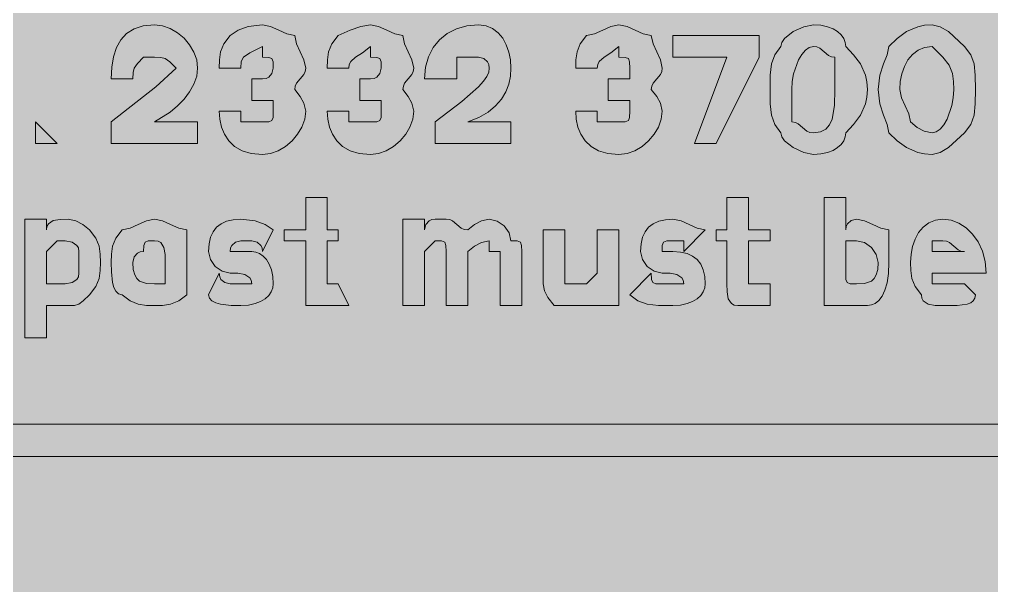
# Model space of a CAD drawing. Header units: metres. Extents: x 9 to 558, y 12 to 259.
# Drawn here: x 345.8 to 453.8, y 135.9 to 198.8 of the extents above; entities that cross this region are included whole.
import ezdxf

# ---------------------------------------------------------------- set-up
doc = ezdxf.new("R2010")
doc.units = ezdxf.units.M
doc.layers.add('FILL_BLACK_000000', color=7, linetype='Continuous', true_color=0x000000)
doc.layers.add('FILL_YELLOW_FFFF00', color=7, linetype='Continuous', true_color=0xffff00)

msp = doc.modelspace()

# ---------------------------------------------------------------- hatches: boundary and pattern name
at = {"layer": 'FILL_BLACK_000000', "true_color": 0x000000}
h = msp.add_hatch(color=7, dxfattribs=at)
h.dxf.hatch_style = 1
h.paths.add_polyline_path([(365.61, 187.44), (365.61, 185.04), (356.01, 185.04), (356.01, 187.44), (360.96, 191.34), (363.21, 193.44), (362.5, 194.13), (362.01, 194.49), (361.52, 194.62), (360.81, 194.64), (359.61, 194.64), (358.92, 193.93), (358.56, 193.44), (358.43, 192.95), (358.41, 192.24), (356.01, 192.24), (356.07, 193.53), (356.25, 194.7), (356.58, 195.72), (357.06, 196.59), (357.71, 197.29), (358.54, 197.81), (359.57, 198.13), (360.81, 198.24), (361.71, 198.13), (362.57, 197.83), (363.38, 197.35), (364.11, 196.74), (364.72, 196.01), (365.2, 195.2), (365.5, 194.34), (365.61, 193.44), (365.5, 192.54), (365.2, 191.66), (364.72, 190.8), (364.11, 189.99), (363.38, 189.23), (362.57, 188.55), (360.81, 187.44), (365.61, 187.44)])
h = msp.add_hatch(color=7, dxfattribs=at)
h.dxf.hatch_style = 1
h.paths.add_polyline_path([(371.57, 183.95), (370.54, 184.25), (369.71, 184.73), (369.06, 185.34), (368.58, 186.07), (368.25, 186.88), (368.07, 187.74), (368.01, 188.64), (370.41, 188.64), (370.41, 187.44), (372.81, 187.44), (373.5, 187.46), (373.86, 187.59), (373.99, 187.95), (374.01, 188.64), (374.01, 189.84), (372.81, 189.84), (371.61, 189.84), (371.61, 192.24), (372.81, 192.24), (373.21, 192.29), (373.5, 192.43), (373.86, 192.84), (374.01, 193.44), (373.99, 194.13), (373.86, 194.49), (373.5, 194.62), (372.81, 194.64), (372.81, 195.84), (371.42, 195.13), (370.71, 194.64), (370.45, 194.15), (370.41, 193.44), (368.01, 193.44), (368.03, 194.34), (368.16, 195.24), (368.52, 196.14), (369.21, 197.04), (370.11, 197.64), (371.23, 198.05), (372.81, 198.24), (373.71, 198.05), (374.61, 197.64), (375.51, 197.23), (376.41, 197.04), (376.6, 196.14), (377.01, 195.24), (377.42, 194.34), (377.61, 193.44), (377.56, 193.04), (377.42, 192.73), (377.01, 192.24), (376.6, 191.75), (376.46, 191.44), (376.41, 191.04), (377.01, 190.29), (377.42, 189.52), (377.61, 188.64), (377.5, 187.74), (377.2, 186.88), (376.72, 186.07), (376.11, 185.34), (375.38, 184.73), (374.57, 184.25), (373.71, 183.95), (372.81, 183.84), (371.57, 183.95)])
h = msp.add_hatch(color=7, dxfattribs=at)
h.dxf.hatch_style = 1
h.paths.add_polyline_path([(383.57, 183.95), (382.54, 184.25), (381.71, 184.73), (381.06, 185.34), (380.58, 186.07), (380.25, 186.88), (380.07, 187.74), (380.01, 188.64), (382.41, 188.64), (382.41, 187.44), (384.81, 187.44), (385.5, 187.46), (385.86, 187.59), (385.99, 187.95), (386.01, 188.64), (386.01, 189.84), (384.81, 189.84), (383.61, 189.84), (383.61, 192.24), (384.81, 192.24), (385.21, 192.29), (385.5, 192.43), (385.86, 192.84), (386.01, 193.44), (385.99, 194.13), (385.86, 194.49), (385.5, 194.62), (384.81, 194.64), (384.81, 195.84), (383.93, 195.13), (383.16, 194.64), (382.62, 194.15), (382.46, 193.84), (382.41, 193.44), (380.01, 193.44), (380.03, 194.34), (380.16, 195.24), (380.52, 196.14), (381.21, 197.04), (382.56, 197.64), (383.74, 198.05), (384.81, 198.24), (385.71, 198.05), (386.61, 197.64), (387.51, 197.23), (388.41, 197.04), (388.6, 196.14), (389.01, 195.24), (389.42, 194.34), (389.61, 193.44), (389.56, 193.04), (389.42, 192.73), (389.01, 192.24), (388.6, 191.75), (388.46, 191.44), (388.41, 191.04), (389.01, 190.29), (389.42, 189.52), (389.61, 188.64), (389.5, 187.74), (389.2, 186.88), (388.72, 186.07), (388.11, 185.34), (387.38, 184.73), (386.57, 184.25), (385.71, 183.95), (384.81, 183.84), (383.57, 183.95)])
h = msp.add_hatch(color=7, dxfattribs=at)
h.dxf.hatch_style = 1
h.paths.add_polyline_path([(400.41, 187.44), (400.41, 185.04), (392.01, 185.04), (392.01, 187.44), (394.97, 189.73), (396.81, 191.34), (397.38, 191.96), (397.75, 192.5), (397.95, 192.99), (398.01, 193.44), (397.96, 193.84), (397.82, 194.13), (397.41, 194.49), (396.81, 194.64), (394.41, 194.64), (394.41, 192.24), (390.81, 192.24), (390.92, 193.53), (391.24, 194.7), (391.76, 195.72), (392.46, 196.59), (393.33, 197.29), (394.35, 197.81), (395.52, 198.13), (396.81, 198.24), (397.65, 198.13), (398.38, 197.83), (399, 197.35), (399.51, 196.74), (399.9, 196.01), (400.18, 195.2), (400.35, 194.34), (400.41, 193.44), (400.35, 192.54), (400.17, 191.66), (399.84, 190.8), (399.36, 189.99), (398.71, 189.23), (397.88, 188.55), (396.85, 187.94), (395.61, 187.44), (400.41, 187.44)])
h = msp.add_hatch(color=7, dxfattribs=at)
h.dxf.hatch_style = 1
h.paths.add_polyline_path([(411.17, 183.95), (410.14, 184.25), (409.31, 184.73), (408.66, 185.34), (408.18, 186.07), (407.85, 186.88), (407.67, 187.74), (407.61, 188.64), (410.01, 188.64), (410.01, 187.44), (412.41, 187.44), (413.1, 187.46), (413.46, 187.59), (413.59, 187.95), (413.61, 188.64), (413.61, 189.84), (411.21, 189.84), (411.21, 192.24), (413.61, 192.24), (413.61, 193.44), (413.59, 194.13), (413.46, 194.49), (413.1, 194.62), (412.41, 194.64), (412.41, 195.84), (411.53, 195.13), (410.76, 194.64), (410.22, 194.15), (410.06, 193.84), (410.01, 193.44), (407.61, 193.44), (407.63, 194.34), (407.76, 195.24), (408.12, 196.14), (408.81, 197.04), (409.71, 197.23), (410.61, 197.64), (411.51, 198.05), (412.41, 198.24), (413.31, 198.05), (414.21, 197.64), (415.11, 197.23), (416.01, 197.04), (416.2, 196.14), (416.61, 195.24), (417.02, 194.34), (417.21, 193.44), (417.16, 193.04), (417.02, 192.73), (416.61, 192.24), (416.2, 191.75), (416.06, 191.44), (416.01, 191.04), (416.61, 190.29), (417.02, 189.52), (417.21, 188.64), (417.1, 187.74), (416.8, 186.88), (416.32, 186.07), (415.71, 185.34), (414.98, 184.73), (414.17, 184.25), (413.31, 183.95), (412.41, 183.84), (411.17, 183.95)])
h = msp.add_hatch(color=7, dxfattribs=at)
h.dxf.hatch_style = 1
h.paths.add_polyline_path([(439.8, 189.45), (439.26, 188.19), (438.49, 187.16), (437.61, 186.24), (437.55, 185.79), (437.38, 185.36), (437.1, 184.95), (436.71, 184.59), (436.2, 184.28), (435.58, 184.05), (434.85, 183.89), (434.01, 183.84), (432.94, 184.05), (431.76, 184.59), (430.8, 185.36), (430.52, 185.79), (430.41, 186.24), (429.72, 187.16), (429.36, 188.19), (429.23, 189.45), (429.21, 191.04), (429.23, 192.63), (429.36, 193.89), (429.72, 194.92), (430.41, 195.84), (430.52, 196.29), (430.8, 196.72), (431.76, 197.49), (432.94, 198.03), (434.01, 198.24), (434.85, 198.19), (435.58, 198.03), (436.2, 197.8), (436.71, 197.49), (437.1, 197.13), (437.38, 196.72), (437.55, 196.29), (437.61, 195.84), (438.49, 194.92), (439.26, 193.89), (439.8, 192.63), (439.96, 191.89), (440.01, 191.04), (439.96, 190.19), (439.8, 189.45)])
h.paths.add_polyline_path([(436.01, 194.69), (435.7, 194.83), (435.21, 195.24), (434.72, 195.65), (434.41, 195.79), (434.01, 195.84), (433.56, 195.73), (433.13, 195.43), (432.72, 194.95), (432.36, 194.34), (431.82, 192.8), (431.66, 191.94), (431.61, 191.04), (431.61, 187.44), (432.01, 187.39), (432.32, 187.25), (432.81, 186.84), (433.3, 186.43), (433.61, 186.29), (434.01, 186.24), (434.8, 186.35), (435.4, 186.65), (435.82, 187.13), (436.11, 187.74), (436.37, 189.28), (436.41, 191.04), (436.41, 194.64), (436.01, 194.69)], flags=16)
h = msp.add_hatch(color=7, dxfattribs=at)
h.dxf.hatch_style = 1
h.paths.add_polyline_path([(451.86, 188.19), (451.5, 187.16), (450.81, 186.24), (449.01, 184.59), (448.11, 184.05), (447.21, 183.84), (446.36, 183.89), (445.62, 184.05), (444.36, 184.59), (443.33, 185.36), (442.41, 186.24), (442.22, 187.16), (441.81, 188.19), (441.4, 189.45), (441.21, 191.04), (441.4, 192.63), (441.81, 193.89), (442.22, 194.92), (442.41, 195.84), (443.33, 196.72), (444.36, 197.49), (445.62, 198.03), (446.36, 198.19), (447.21, 198.24), (448.11, 198.03), (449.01, 197.49), (450.81, 195.84), (451.5, 194.92), (451.86, 193.89), (451.99, 192.63), (452.01, 191.04), (451.99, 189.45), (451.86, 188.19)])
h.paths.add_polyline_path([(449.46, 192.84), (449.1, 193.74), (448.41, 194.64), (447.21, 195.84), (446.37, 195.73), (445.64, 195.43), (445.02, 194.95), (444.51, 194.34), (444.12, 193.61), (443.83, 192.8), (443.67, 191.94), (443.61, 191.04), (443.8, 190.14), (444.21, 189.24), (444.62, 188.34), (444.81, 187.44), (445.56, 186.84), (446.33, 186.43), (447.21, 186.24), (447.66, 186.35), (448.09, 186.65), (448.5, 187.13), (448.86, 187.74), (449.4, 189.28), (449.56, 190.14), (449.61, 191.04), (449.59, 191.94), (449.46, 192.84)], flags=16)
h = msp.add_hatch(color=7, dxfattribs=at)
h.dxf.hatch_style = 1
h.paths.add_polyline_path([(424.41, 194.64), (418.41, 194.64), (418.41, 197.04), (428.01, 197.04), (428.01, 194.64), (423.21, 185.04), (420.81, 185.04), (424.41, 194.64)])
h = msp.add_hatch(color=7, dxfattribs=at)
h.dxf.hatch_style = 1
h.paths.add_polyline_path([(347.61, 187.44), (350.01, 185.04), (347.61, 185.04), (347.61, 187.44)])
h = msp.add_hatch(color=7, dxfattribs=at)
h.dxf.hatch_style = 1
h.paths.add_polyline_path([(381.21, 175.44), (381.21, 174.24), (380.01, 174.24), (380.01, 169.44), (381.21, 169.44), (382.41, 167.04), (380.01, 167.04), (377.61, 167.04), (377.61, 169.44), (377.61, 174.24), (375.21, 174.24), (375.21, 175.44), (377.61, 175.44), (377.61, 179.04), (380.01, 179.04), (380.01, 175.44), (381.21, 175.44)])
h = msp.add_hatch(color=7, dxfattribs=at)
h.dxf.hatch_style = 1
h.paths.add_polyline_path([(429.21, 175.44), (429.21, 174.24), (426.81, 174.24), (426.81, 169.44), (428.01, 169.44), (429.21, 169.44), (429.21, 167.04), (426.81, 167.04), (425.61, 167.04), (425.21, 167.09), (424.92, 167.25), (424.56, 167.79), (424.43, 168.56), (424.41, 169.44), (424.41, 174.24), (423.21, 174.24), (423.21, 175.44), (424.41, 175.44), (424.41, 179.04), (426.81, 179.04), (426.81, 175.44), (429.21, 175.44)])
h = msp.add_hatch(color=7, dxfattribs=at)
h.dxf.hatch_style = 1
h.paths.add_polyline_path([(435.21, 167.04), (435.21, 179.04), (437.61, 179.04), (437.61, 175.44), (437.66, 175.84), (437.8, 176.13), (438.21, 176.49), (438.81, 176.64), (439.71, 176.45), (440.61, 176.04), (441.51, 175.63), (442.41, 175.44), (442.41, 171.84), (442.36, 170.6), (442.2, 169.57), (441.97, 168.74), (441.66, 168.09), (441.3, 167.61), (440.89, 167.28), (440.46, 167.1), (440.01, 167.04), (437.61, 167.04), (435.21, 167.04)])
h.paths.add_polyline_path([(440.46, 169.74), (440.77, 170.03), (441, 170.45), (441.16, 171.05), (441.21, 171.84), (441, 172.72), (440.46, 173.49), (439.69, 174.03), (438.81, 174.24), (437.61, 174.24), (437.61, 173.04), (437.61, 170.64), (437.63, 169.95), (437.76, 169.59), (438.12, 169.46), (438.81, 169.44), (439.69, 169.48), (440.46, 169.74)], flags=16)
h = msp.add_hatch(color=7, dxfattribs=at)
h.dxf.hatch_style = 1
h.paths.add_polyline_path([(354.66, 170.04), (354.3, 169.14), (353.61, 168.24), (352.9, 167.55), (352.41, 167.19), (351.92, 167.06), (351.21, 167.04), (348.81, 167.04), (348.81, 163.44), (346.41, 163.44), (346.41, 176.64), (348.81, 176.64), (348.81, 175.44), (348.86, 175.84), (349.02, 176.13), (349.56, 176.49), (350.33, 176.62), (351.21, 176.64), (352.09, 176.45), (352.86, 176.04), (353.61, 175.44), (354.3, 174.54), (354.66, 173.64), (354.79, 172.74), (354.81, 171.84), (354.79, 170.94), (354.66, 170.04)])
h.paths.add_polyline_path([(351.66, 169.59), (352.2, 169.95), (352.36, 170.24), (352.41, 170.64), (352.41, 173.04), (352.36, 173.44), (352.2, 173.73), (351.66, 174.09), (350.89, 174.22), (350.01, 174.24), (348.81, 173.04), (348.81, 170.64), (348.81, 169.44), (350.01, 169.44), (350.89, 169.46), (351.66, 169.59)], flags=16)
h = msp.add_hatch(color=7, dxfattribs=at)
h.dxf.hatch_style = 1
h.paths.add_polyline_path([(363.51, 167.55), (362.61, 167.19), (361.71, 167.06), (360.81, 167.04), (359.91, 167.06), (359.01, 167.19), (358.11, 167.55), (357.21, 168.24), (356.81, 168.35), (356.52, 168.63), (356.3, 169.06), (356.16, 169.59), (356.03, 170.77), (356.01, 171.84), (356.03, 172.74), (356.16, 173.64), (356.52, 174.54), (357.21, 175.44), (358.11, 175.63), (359.01, 176.04), (359.91, 176.45), (360.81, 176.64), (361.71, 176.45), (362.61, 176.04), (363.51, 175.63), (364.41, 175.44), (364.41, 171.84), (364.41, 168.24), (363.51, 167.55)])
h.paths.add_polyline_path([(361.86, 173.49), (361.5, 174.03), (361.21, 174.19), (360.81, 174.24), (360.12, 174.22), (359.76, 174.09), (359.63, 173.73), (359.61, 173.04), (359.21, 172.99), (358.92, 172.85), (358.56, 172.44), (358.41, 171.84), (358.46, 171.05), (358.62, 170.45), (358.85, 170.03), (359.16, 169.74), (359.93, 169.48), (360.81, 169.44), (362.01, 169.44), (362.01, 171.84), (361.99, 172.72), (361.86, 173.49)], flags=16)
h = msp.add_hatch(color=7, dxfattribs=at)
h.dxf.hatch_style = 1
h.paths.add_polyline_path([(373.95, 168.99), (373.78, 168.56), (373.5, 168.15), (373.11, 167.79), (372.6, 167.48), (371.98, 167.25), (371.25, 167.09), (370.41, 167.04), (369.34, 167.06), (368.16, 167.19), (367.63, 167.33), (367.2, 167.55), (366.92, 167.84), (366.81, 168.24), (368.01, 170.64), (368.06, 170.24), (368.2, 169.95), (368.61, 169.59), (369.21, 169.44), (370.41, 169.44), (371.61, 169.44), (371.56, 169.84), (371.4, 170.13), (370.86, 170.49), (370.09, 170.62), (369.21, 170.64), (368.33, 170.85), (367.56, 171.39), (367.02, 172.16), (366.81, 173.04), (366.87, 173.88), (367.03, 174.62), (367.32, 175.23), (367.71, 175.74), (368.22, 176.13), (368.83, 176.41), (369.57, 176.58), (370.41, 176.64), (371.98, 176.45), (373.11, 176.04), (374.01, 175.44), (372.81, 173.04), (372.76, 173.44), (372.62, 173.73), (372.21, 174.09), (371.61, 174.24), (370.41, 174.24), (369.81, 174.09), (369.4, 173.73), (369.26, 173.44), (369.21, 173.04), (370.41, 173.04), (371.61, 173.04), (372.06, 172.98), (372.49, 172.82), (372.9, 172.53), (373.26, 172.14), (373.57, 171.63), (373.8, 171.01), (373.96, 170.28), (374.01, 169.44), (373.95, 168.99)])
h = msp.add_hatch(color=7, dxfattribs=at)
h.dxf.hatch_style = 1
h.paths.add_polyline_path([(397.13, 174.05), (396.36, 173.64), (395.61, 173.04), (395.61, 167.04), (393.21, 167.04), (393.21, 173.04), (393.19, 173.73), (393.06, 174.09), (392.7, 174.22), (392.01, 174.24), (390.81, 173.04), (390.81, 167.04), (388.41, 167.04), (388.41, 176.64), (390.81, 176.64), (390.81, 175.44), (390.96, 176.04), (391.32, 176.45), (391.61, 176.59), (392.01, 176.64), (393.21, 176.64), (393.61, 176.59), (393.92, 176.45), (394.41, 176.04), (394.9, 175.63), (395.21, 175.49), (395.61, 175.44), (396.36, 176.04), (397.13, 176.45), (398.01, 176.64), (398.89, 176.43), (399.66, 175.89), (400.2, 175.12), (400.41, 174.24), (401.1, 174.22), (401.46, 174.09), (401.59, 173.73), (401.61, 173.04), (401.61, 167.04), (399.21, 167.04), (399.21, 173.04), (398.01, 173.04), (398.01, 174.24), (397.13, 174.05)])
h = msp.add_hatch(color=7, dxfattribs=at)
h.dxf.hatch_style = 1
h.paths.add_polyline_path([(421.95, 168.99), (421.78, 168.56), (421.5, 168.15), (421.11, 167.79), (420.6, 167.48), (419.98, 167.25), (419.25, 167.09), (418.41, 167.04), (416.82, 167.06), (415.56, 167.19), (414.53, 167.55), (413.61, 168.24), (416.01, 170.64), (416.03, 169.95), (416.16, 169.59), (416.52, 169.46), (417.21, 169.44), (418.41, 169.44), (419.61, 169.44), (419.56, 169.84), (419.4, 170.13), (418.86, 170.49), (418.09, 170.62), (417.21, 170.64), (416.33, 170.85), (415.56, 171.39), (415.02, 172.16), (414.81, 173.04), (414.87, 173.88), (415.03, 174.62), (415.32, 175.23), (415.71, 175.74), (416.22, 176.13), (416.83, 176.41), (417.57, 176.58), (418.41, 176.64), (419.31, 176.45), (420.21, 176.04), (421.11, 175.63), (422.01, 175.44), (419.61, 173.04), (419.61, 174.24), (418.41, 174.24), (417.72, 174.22), (417.36, 174.09), (417.23, 173.73), (417.21, 173.04), (418.41, 173.04), (419.25, 172.98), (419.98, 172.82), (420.6, 172.53), (421.11, 172.14), (421.5, 171.63), (421.78, 171.01), (421.95, 170.28), (422.01, 169.44), (421.95, 168.99)])
h = msp.add_hatch(color=7, dxfattribs=at)
h.dxf.hatch_style = 1
h.paths.add_polyline_path([(447.21, 169.44), (448.41, 169.44), (450.81, 169.44), (452.01, 168.24), (451.95, 167.84), (451.78, 167.55), (451.5, 167.33), (451.11, 167.19), (449.98, 167.06), (448.41, 167.04), (447.53, 167.06), (446.76, 167.19), (446.22, 167.55), (446.06, 167.84), (446.01, 168.24), (445.32, 169.14), (444.96, 170.04), (444.83, 170.94), (444.81, 171.84), (444.87, 172.74), (445.03, 173.6), (445.32, 174.41), (445.71, 175.14), (446.22, 175.75), (446.83, 176.23), (447.57, 176.53), (448.41, 176.64), (449.31, 176.53), (450.17, 176.21), (450.98, 175.69), (451.71, 174.99), (452.32, 174.12), (452.8, 173.1), (453.1, 171.93), (453.21, 170.64), (447.21, 170.64), (447.21, 169.44)])
h.paths.add_polyline_path([(450.41, 173.09), (450.1, 173.23), (449.61, 173.64), (449.12, 174.05), (448.81, 174.19), (448.41, 174.24), (447.21, 174.24), (447.21, 173.04), (450.81, 173.04), (450.41, 173.09)], flags=16)
h = msp.add_hatch(color=7, dxfattribs=at)
h.dxf.hatch_style = 1
h.paths.add_polyline_path([(412.41, 175.44), (412.41, 167.04), (408.81, 167.04), (407.61, 167.04), (405.21, 167.04), (404.52, 167.92), (404.16, 168.69), (404.01, 169.44), (404.01, 175.44), (406.41, 175.44), (406.41, 170.64), (406.41, 169.44), (407.61, 169.44), (408.81, 169.44), (410.01, 170.64), (410.01, 175.44), (412.41, 175.44)])
h = msp.add_hatch(color=7, dxfattribs=at)
h.dxf.hatch_style = 1
h.paths.add_polyline_path([(504.81, 153.84), (504.81, 150.24), (71.61, 150.24), (76.41, 145.44), (69.21, 145.44), (62.01, 152.64), (69.21, 158.64), (76.41, 158.64), (71.61, 153.84), (504.81, 153.84)])
at = {"layer": 'FILL_YELLOW_FFFF00', "true_color": 0xffff00}
h = msp.add_hatch(color=7, dxfattribs=at)
h.dxf.hatch_style = 1
h.paths.add_polyline_path([(552.02, 259.42), (553.41, 259.29), (554.8, 258.93), (556.41, 258.24), (557.1, 256.63), (557.46, 255.24), (557.59, 253.85), (557.61, 252.24), (557.61, 19.44), (557.61, 15.84), (557.01, 15.09), (556.6, 14.32), (556.41, 13.44), (554.8, 12.75), (553.41, 12.39), (552.02, 12.26), (550.41, 12.24), (16.41, 12.24), (14.01, 12.24), (13.13, 12.43), (12.36, 12.84), (11.61, 13.44), (10.22, 15.05), (9.8, 15.76), (9.51, 16.44), (9.25, 17.83), (9.21, 19.44), (9.21, 252.24), (9.21, 255.84), (9.61, 255.89), (9.92, 256.05), (10.41, 256.59), (10.9, 257.36), (11.61, 258.24), (12.36, 258.84), (13.13, 259.25), (14.01, 259.44), (16.41, 259.44), (550.41, 259.44), (552.02, 259.42)])

# ---------------------------------------------------------------- linework, layer by layer
at = {"layer": 'FILL_BLACK_000000', "lineweight": 0, "true_color": 0x000000}
for points in [[(365.61, 187.44), (365.61, 185.04), (356.01, 185.04), (356.01, 187.44), (360.96, 191.34), (363.21, 193.44), (362.5, 194.13), (362.01, 194.49), (361.52, 194.62), (360.81, 194.64), (359.61, 194.64), (358.92, 193.93), (358.56, 193.44), (358.43, 192.95), (358.41, 192.24), (356.01, 192.24), (356.07, 193.53), (356.25, 194.7), (356.58, 195.72), (357.06, 196.59), (357.71, 197.29), (358.54, 197.81), (359.57, 198.13), (360.81, 198.24), (361.71, 198.13), (362.57, 197.83), (363.38, 197.35), (364.11, 196.74), (364.72, 196.01), (365.2, 195.2), (365.5, 194.34), (365.61, 193.44), (365.5, 192.54), (365.2, 191.66), (364.72, 190.8), (364.11, 189.99), (363.38, 189.23), (362.57, 188.55), (360.81, 187.44)], [(371.57, 183.95), (370.54, 184.25), (369.71, 184.73), (369.06, 185.34), (368.58, 186.07), (368.25, 186.88), (368.07, 187.74), (368.01, 188.64), (370.41, 188.64), (370.41, 187.44), (372.81, 187.44), (373.5, 187.46), (373.86, 187.59), (373.99, 187.95), (374.01, 188.64), (374.01, 189.84), (372.81, 189.84), (371.61, 189.84), (371.61, 192.24), (372.81, 192.24), (373.21, 192.29), (373.5, 192.43), (373.86, 192.84), (374.01, 193.44), (373.99, 194.13), (373.86, 194.49), (373.5, 194.62), (372.81, 194.64), (372.81, 195.84), (371.42, 195.13), (370.71, 194.64), (370.45, 194.15), (370.41, 193.44), (368.01, 193.44), (368.03, 194.34), (368.16, 195.24), (368.52, 196.14), (369.21, 197.04), (370.11, 197.64), (371.23, 198.05), (372.81, 198.24), (373.71, 198.05), (374.61, 197.64), (375.51, 197.23), (376.41, 197.04), (376.6, 196.14), (377.01, 195.24), (377.42, 194.34), (377.61, 193.44), (377.56, 193.04), (377.42, 192.73), (377.01, 192.24), (376.6, 191.75), (376.46, 191.44), (376.41, 191.04), (377.01, 190.29), (377.42, 189.52), (377.61, 188.64), (377.5, 187.74), (377.2, 186.88), (376.72, 186.07), (376.11, 185.34), (375.38, 184.73), (374.57, 184.25), (373.71, 183.95), (372.81, 183.84)], [(383.57, 183.95), (382.54, 184.25), (381.71, 184.73), (381.06, 185.34), (380.58, 186.07), (380.25, 186.88), (380.07, 187.74), (380.01, 188.64), (382.41, 188.64), (382.41, 187.44), (384.81, 187.44), (385.5, 187.46), (385.86, 187.59), (385.99, 187.95), (386.01, 188.64), (386.01, 189.84), (384.81, 189.84), (383.61, 189.84), (383.61, 192.24), (384.81, 192.24), (385.21, 192.29), (385.5, 192.43), (385.86, 192.84), (386.01, 193.44), (385.99, 194.13), (385.86, 194.49), (385.5, 194.62), (384.81, 194.64), (384.81, 195.84), (383.93, 195.13), (383.16, 194.64), (382.62, 194.15), (382.46, 193.84), (382.41, 193.44), (380.01, 193.44), (380.03, 194.34), (380.16, 195.24), (380.52, 196.14), (381.21, 197.04), (382.56, 197.64), (383.74, 198.05), (384.81, 198.24), (385.71, 198.05), (386.61, 197.64), (387.51, 197.23), (388.41, 197.04), (388.6, 196.14), (389.01, 195.24), (389.42, 194.34), (389.61, 193.44), (389.56, 193.04), (389.42, 192.73), (389.01, 192.24), (388.6, 191.75), (388.46, 191.44), (388.41, 191.04), (389.01, 190.29), (389.42, 189.52), (389.61, 188.64), (389.5, 187.74), (389.2, 186.88), (388.72, 186.07), (388.11, 185.34), (387.38, 184.73), (386.57, 184.25), (385.71, 183.95), (384.81, 183.84)], [(400.41, 187.44), (400.41, 185.04), (392.01, 185.04), (392.01, 187.44), (394.97, 189.73), (396.81, 191.34), (397.38, 191.96), (397.75, 192.5), (397.95, 192.99), (398.01, 193.44), (397.96, 193.84), (397.82, 194.13), (397.41, 194.49), (396.81, 194.64), (394.41, 194.64), (394.41, 192.24), (390.81, 192.24), (390.92, 193.53), (391.24, 194.7), (391.76, 195.72), (392.46, 196.59), (393.33, 197.29), (394.35, 197.81), (395.52, 198.13), (396.81, 198.24), (397.65, 198.13), (398.38, 197.83), (399, 197.35), (399.51, 196.74), (399.9, 196.01), (400.18, 195.2), (400.35, 194.34), (400.41, 193.44), (400.35, 192.54), (400.17, 191.66), (399.84, 190.8), (399.36, 189.99), (398.71, 189.23), (397.88, 188.55), (396.85, 187.94), (395.61, 187.44)], [(411.17, 183.95), (410.14, 184.25), (409.31, 184.73), (408.66, 185.34), (408.18, 186.07), (407.85, 186.88), (407.67, 187.74), (407.61, 188.64), (410.01, 188.64), (410.01, 187.44), (412.41, 187.44), (413.1, 187.46), (413.46, 187.59), (413.59, 187.95), (413.61, 188.64), (413.61, 189.84), (411.21, 189.84), (411.21, 192.24), (413.61, 192.24), (413.61, 193.44), (413.59, 194.13), (413.46, 194.49), (413.1, 194.62), (412.41, 194.64), (412.41, 195.84), (411.53, 195.13), (410.76, 194.64), (410.22, 194.15), (410.06, 193.84), (410.01, 193.44), (407.61, 193.44), (407.63, 194.34), (407.76, 195.24), (408.12, 196.14), (408.81, 197.04), (409.71, 197.23), (410.61, 197.64), (411.51, 198.05), (412.41, 198.24), (413.31, 198.05), (414.21, 197.64), (415.11, 197.23), (416.01, 197.04), (416.2, 196.14), (416.61, 195.24), (417.02, 194.34), (417.21, 193.44), (417.16, 193.04), (417.02, 192.73), (416.61, 192.24), (416.2, 191.75), (416.06, 191.44), (416.01, 191.04), (416.61, 190.29), (417.02, 189.52), (417.21, 188.64), (417.1, 187.74), (416.8, 186.88), (416.32, 186.07), (415.71, 185.34), (414.98, 184.73), (414.17, 184.25), (413.31, 183.95), (412.41, 183.84)], [(439.8, 189.45), (439.26, 188.19), (438.49, 187.16), (437.61, 186.24), (437.55, 185.79), (437.38, 185.36), (437.1, 184.95), (436.71, 184.59), (436.2, 184.28), (435.58, 184.05), (434.85, 183.89), (434.01, 183.84), (432.94, 184.05), (431.76, 184.59), (430.8, 185.36), (430.52, 185.79), (430.41, 186.24), (429.72, 187.16), (429.36, 188.19), (429.23, 189.45), (429.21, 191.04), (429.23, 192.63), (429.36, 193.89), (429.72, 194.92), (430.41, 195.84), (430.52, 196.29), (430.8, 196.72), (431.76, 197.49), (432.94, 198.03), (434.01, 198.24), (434.85, 198.19), (435.58, 198.03), (436.2, 197.8), (436.71, 197.49), (437.1, 197.13), (437.38, 196.72), (437.55, 196.29), (437.61, 195.84), (438.49, 194.92), (439.26, 193.89), (439.8, 192.63), (439.96, 191.89), (440.01, 191.04), (439.96, 190.19)], [(451.86, 188.19), (451.5, 187.16), (450.81, 186.24), (449.01, 184.59), (448.11, 184.05), (447.21, 183.84), (446.36, 183.89), (445.62, 184.05), (444.36, 184.59), (443.33, 185.36), (442.41, 186.24), (442.22, 187.16), (441.81, 188.19), (441.4, 189.45), (441.21, 191.04), (441.4, 192.63), (441.81, 193.89), (442.22, 194.92), (442.41, 195.84), (443.33, 196.72), (444.36, 197.49), (445.62, 198.03), (446.36, 198.19), (447.21, 198.24), (448.11, 198.03), (449.01, 197.49), (450.81, 195.84), (451.5, 194.92), (451.86, 193.89), (451.99, 192.63), (452.01, 191.04), (451.99, 189.45)], [(424.41, 194.64), (418.41, 194.64), (418.41, 197.04), (428.01, 197.04), (428.01, 194.64), (423.21, 185.04), (420.81, 185.04)], [(436.01, 194.69), (435.7, 194.83), (435.21, 195.24), (434.72, 195.65), (434.41, 195.79), (434.01, 195.84), (433.56, 195.73), (433.13, 195.43), (432.72, 194.95), (432.36, 194.34), (431.82, 192.8), (431.66, 191.94), (431.61, 191.04), (431.61, 187.44), (432.01, 187.39), (432.32, 187.25), (432.81, 186.84), (433.3, 186.43), (433.61, 186.29), (434.01, 186.24), (434.8, 186.35), (435.4, 186.65), (435.82, 187.13), (436.11, 187.74), (436.37, 189.28), (436.41, 191.04), (436.41, 194.64)], [(449.46, 192.84), (449.1, 193.74), (448.41, 194.64), (447.21, 195.84), (446.37, 195.73), (445.64, 195.43), (445.02, 194.95), (444.51, 194.34), (444.12, 193.61), (443.83, 192.8), (443.67, 191.94), (443.61, 191.04), (443.8, 190.14), (444.21, 189.24), (444.62, 188.34), (444.81, 187.44), (445.56, 186.84), (446.33, 186.43), (447.21, 186.24), (447.66, 186.35), (448.09, 186.65), (448.5, 187.13), (448.86, 187.74), (449.4, 189.28), (449.56, 190.14), (449.61, 191.04), (449.59, 191.94)], [(347.61, 187.44), (350.01, 185.04), (347.61, 185.04)], [(381.21, 175.44), (381.21, 174.24), (380.01, 174.24), (380.01, 169.44), (381.21, 169.44), (382.41, 167.04), (380.01, 167.04), (377.61, 167.04), (377.61, 169.44), (377.61, 174.24), (375.21, 174.24), (375.21, 175.44), (377.61, 175.44), (377.61, 179.04), (380.01, 179.04), (380.01, 175.44)], [(429.21, 175.44), (429.21, 174.24), (426.81, 174.24), (426.81, 169.44), (428.01, 169.44), (429.21, 169.44), (429.21, 167.04), (426.81, 167.04), (425.61, 167.04), (425.21, 167.09), (424.92, 167.25), (424.56, 167.79), (424.43, 168.56), (424.41, 169.44), (424.41, 174.24), (423.21, 174.24), (423.21, 175.44), (424.41, 175.44), (424.41, 179.04), (426.81, 179.04), (426.81, 175.44)], [(435.21, 167.04), (435.21, 179.04), (437.61, 179.04), (437.61, 175.44), (437.66, 175.84), (437.8, 176.13), (438.21, 176.49), (438.81, 176.64), (439.71, 176.45), (440.61, 176.04), (441.51, 175.63), (442.41, 175.44), (442.41, 171.84), (442.36, 170.6), (442.2, 169.57), (441.97, 168.74), (441.66, 168.09), (441.3, 167.61), (440.89, 167.28), (440.46, 167.1), (440.01, 167.04), (437.61, 167.04)], [(354.66, 170.04), (354.3, 169.14), (353.61, 168.24), (352.9, 167.55), (352.41, 167.19), (351.92, 167.06), (351.21, 167.04), (348.81, 167.04), (348.81, 163.44), (346.41, 163.44), (346.41, 176.64), (348.81, 176.64), (348.81, 175.44), (348.86, 175.84), (349.02, 176.13), (349.56, 176.49), (350.33, 176.62), (351.21, 176.64), (352.09, 176.45), (352.86, 176.04), (353.61, 175.44), (354.3, 174.54), (354.66, 173.64), (354.79, 172.74), (354.81, 171.84), (354.79, 170.94)], [(363.51, 167.55), (362.61, 167.19), (361.71, 167.06), (360.81, 167.04), (359.91, 167.06), (359.01, 167.19), (358.11, 167.55), (357.21, 168.24), (356.81, 168.35), (356.52, 168.63), (356.3, 169.06), (356.16, 169.59), (356.03, 170.77), (356.01, 171.84), (356.03, 172.74), (356.16, 173.64), (356.52, 174.54), (357.21, 175.44), (358.11, 175.63), (359.01, 176.04), (359.91, 176.45), (360.81, 176.64), (361.71, 176.45), (362.61, 176.04), (363.51, 175.63), (364.41, 175.44), (364.41, 171.84), (364.41, 168.24)], [(373.95, 168.99), (373.78, 168.56), (373.5, 168.15), (373.11, 167.79), (372.6, 167.48), (371.98, 167.25), (371.25, 167.09), (370.41, 167.04), (369.34, 167.06), (368.16, 167.19), (367.63, 167.33), (367.2, 167.55), (366.92, 167.84), (366.81, 168.24), (368.01, 170.64), (368.06, 170.24), (368.2, 169.95), (368.61, 169.59), (369.21, 169.44), (370.41, 169.44), (371.61, 169.44), (371.56, 169.84), (371.4, 170.13), (370.86, 170.49), (370.09, 170.62), (369.21, 170.64), (368.33, 170.85), (367.56, 171.39), (367.02, 172.16), (366.81, 173.04), (366.87, 173.88), (367.03, 174.62), (367.32, 175.23), (367.71, 175.74), (368.22, 176.13), (368.83, 176.41), (369.57, 176.58), (370.41, 176.64), (371.98, 176.45), (373.11, 176.04), (374.01, 175.44), (372.81, 173.04), (372.76, 173.44), (372.62, 173.73), (372.21, 174.09), (371.61, 174.24), (370.41, 174.24), (369.81, 174.09), (369.4, 173.73), (369.26, 173.44), (369.21, 173.04), (370.41, 173.04), (371.61, 173.04), (372.06, 172.98), (372.49, 172.82), (372.9, 172.53), (373.26, 172.14), (373.57, 171.63), (373.8, 171.01), (373.96, 170.28), (374.01, 169.44)], [(397.13, 174.05), (396.36, 173.64), (395.61, 173.04), (395.61, 167.04), (393.21, 167.04), (393.21, 173.04), (393.19, 173.73), (393.06, 174.09), (392.7, 174.22), (392.01, 174.24), (390.81, 173.04), (390.81, 167.04), (388.41, 167.04), (388.41, 176.64), (390.81, 176.64), (390.81, 175.44), (390.96, 176.04), (391.32, 176.45), (391.61, 176.59), (392.01, 176.64), (393.21, 176.64), (393.61, 176.59), (393.92, 176.45), (394.41, 176.04), (394.9, 175.63), (395.21, 175.49), (395.61, 175.44), (396.36, 176.04), (397.13, 176.45), (398.01, 176.64), (398.89, 176.43), (399.66, 175.89), (400.2, 175.12), (400.41, 174.24), (401.1, 174.22), (401.46, 174.09), (401.59, 173.73), (401.61, 173.04), (401.61, 167.04), (399.21, 167.04), (399.21, 173.04), (398.01, 173.04), (398.01, 174.24)], [(421.95, 168.99), (421.78, 168.56), (421.5, 168.15), (421.11, 167.79), (420.6, 167.48), (419.98, 167.25), (419.25, 167.09), (418.41, 167.04), (416.82, 167.06), (415.56, 167.19), (414.53, 167.55), (413.61, 168.24), (416.01, 170.64), (416.03, 169.95), (416.16, 169.59), (416.52, 169.46), (417.21, 169.44), (418.41, 169.44), (419.61, 169.44), (419.56, 169.84), (419.4, 170.13), (418.86, 170.49), (418.09, 170.62), (417.21, 170.64), (416.33, 170.85), (415.56, 171.39), (415.02, 172.16), (414.81, 173.04), (414.87, 173.88), (415.03, 174.62), (415.32, 175.23), (415.71, 175.74), (416.22, 176.13), (416.83, 176.41), (417.57, 176.58), (418.41, 176.64), (419.31, 176.45), (420.21, 176.04), (421.11, 175.63), (422.01, 175.44), (419.61, 173.04), (419.61, 174.24), (418.41, 174.24), (417.72, 174.22), (417.36, 174.09), (417.23, 173.73), (417.21, 173.04), (418.41, 173.04), (419.25, 172.98), (419.98, 172.82), (420.6, 172.53), (421.11, 172.14), (421.5, 171.63), (421.78, 171.01), (421.95, 170.28), (422.01, 169.44)], [(447.21, 169.44), (448.41, 169.44), (450.81, 169.44), (452.01, 168.24), (451.95, 167.84), (451.78, 167.55), (451.5, 167.33), (451.11, 167.19), (449.98, 167.06), (448.41, 167.04), (447.53, 167.06), (446.76, 167.19), (446.22, 167.55), (446.06, 167.84), (446.01, 168.24), (445.32, 169.14), (444.96, 170.04), (444.83, 170.94), (444.81, 171.84), (444.87, 172.74), (445.03, 173.6), (445.32, 174.41), (445.71, 175.14), (446.22, 175.75), (446.83, 176.23), (447.57, 176.53), (448.41, 176.64), (449.31, 176.53), (450.17, 176.21), (450.98, 175.69), (451.71, 174.99), (452.32, 174.12), (452.8, 173.1), (453.1, 171.93), (453.21, 170.64), (447.21, 170.64)], [(412.41, 175.44), (412.41, 167.04), (408.81, 167.04), (407.61, 167.04), (405.21, 167.04), (404.52, 167.92), (404.16, 168.69), (404.01, 169.44), (404.01, 175.44), (406.41, 175.44), (406.41, 170.64), (406.41, 169.44), (407.61, 169.44), (408.81, 169.44), (410.01, 170.64), (410.01, 175.44)], [(351.66, 169.59), (352.2, 169.95), (352.36, 170.24), (352.41, 170.64), (352.41, 173.04), (352.36, 173.44), (352.2, 173.73), (351.66, 174.09), (350.89, 174.22), (350.01, 174.24), (348.81, 173.04), (348.81, 170.64), (348.81, 169.44), (350.01, 169.44), (350.89, 169.46)], [(361.86, 173.49), (361.5, 174.03), (361.21, 174.19), (360.81, 174.24), (360.12, 174.22), (359.76, 174.09), (359.63, 173.73), (359.61, 173.04), (359.21, 172.99), (358.92, 172.85), (358.56, 172.44), (358.41, 171.84), (358.46, 171.05), (358.62, 170.45), (358.85, 170.03), (359.16, 169.74), (359.93, 169.48), (360.81, 169.44), (362.01, 169.44), (362.01, 171.84), (361.99, 172.72)], [(440.46, 169.74), (440.77, 170.03), (441, 170.45), (441.16, 171.05), (441.21, 171.84), (441, 172.72), (440.46, 173.49), (439.69, 174.03), (438.81, 174.24), (437.61, 174.24), (437.61, 173.04), (437.61, 170.64), (437.63, 169.95), (437.76, 169.59), (438.12, 169.46), (438.81, 169.44), (439.69, 169.48)], [(450.41, 173.09), (450.1, 173.23), (449.61, 173.64), (449.12, 174.05), (448.81, 174.19), (448.41, 174.24), (447.21, 174.24), (447.21, 173.04), (450.81, 173.04)], [(504.81, 153.84), (504.81, 150.24), (71.61, 150.24), (76.41, 145.44), (69.21, 145.44), (62.01, 152.64), (69.21, 158.64), (76.41, 158.64), (71.61, 153.84)]]:
    msp.add_lwpolyline(points, close=True, dxfattribs=at)

doc.saveas('drawing.dxf')
